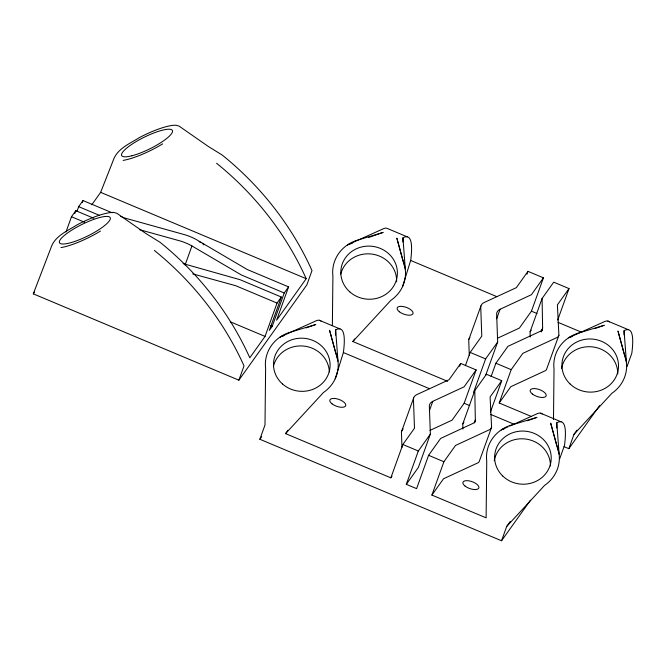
<?xml version="1.0" encoding="UTF-8"?>
<svg xmlns="http://www.w3.org/2000/svg" width="666" height="666" viewBox="0 0 666 666"><rect width="100%" height="100%" fill="white"/><g stroke="black" fill="none" stroke-linecap="round" stroke-linejoin="round"><path stroke-width="1" d="M335.606 335.115L335.647 329.911A291.408 31.602 -67.2 0 1 343.381 352.547L335.206 378.788M402.913 241.983L402.947 237.829A291.408 31.602 -67.2 0 1 410.681 260.456L402.505 286.705M556.726 427.98L556.776 422.785A291.408 31.602 -67.2 0 1 564.502 445.412L559.706 458.749M624.034 334.856L624.075 330.694A291.408 31.602 -67.2 0 1 631.801 353.33L626.997 366.658M332.376 325.666L332.908 276.124A36.447 34.191 5.6 0 1 355.752 240.692L383.15 232.401L368.664 237.479M553.488 419.563L554.029 368.997A36.447 34.191 5.6 0 1 576.873 333.558L604.27 325.274L594.621 328.663M475.016 421.495L474.75 422.053L475.041 421.22A19.68 8.475 19.8 0 0 475.333 420.055L474.791 390.551L462.795 423.884L462.895 429.079M542.307 329.404L542.041 329.97L542.34 329.137A19.68 8.475 19.8 0 0 542.623 327.963L542.091 298.46L553.721 282.159L569.014 288.586L557.7 320.013M542.34 329.137L541.366 331.751L542.157 329.495M474.633 422.202L475.333 420.055M541.933 330.12L542.623 327.963M541.3 331.71L541.941 329.837A19.68 8.475 19.8 0 1 539.801 331.526L507.942 346.337L495.895 363.228L491.092 376.556M91.758 204.82L100.641 192.357L114.177 157.975C119.006 147.927 130.436 143.24 139.419 137.587A36.447 8.3 -26.3 0 1 175.949 125.233L179.012 126.065L208.242 146.412L222.352 155.153A291.408 261.114 35.5 0 1 311.988 270.587L306.851 284.873L238.869 380.178L33.3 293.848L51.973 245.171C56.801 235.123 68.24 230.436 77.223 224.783A36.447 8.3 -26.3 0 1 113.753 212.429L116.808 213.262L146.045 233.608L160.156 242.357A291.408 261.114 35.5 0 1 249.792 357.792L265.043 336.405L277.048 303.072L281.352 297.044L240.01 279.678L183.092 263.619M65.992 231.976L71.478 216.733L75.782 210.706L93.864 218.298M74.75 213.561L75.782 210.706M76.956 211.413L78.671 206.651L83.017 200.558L112.146 212.787M82.334 202.464L83.017 200.558M185.081 265.001L191.933 245.954M238.869 380.178L244.014 365.892A291.408 261.114 35.5 0 0 154.379 250.458M281.352 297.044L269.347 330.369L272.244 326.323L284.24 292.99L288.586 286.888L247.252 269.53L195.696 239.219A27.248 11.73 19.8 0 0 185.631 234.965L124.359 217.915L120.596 216.342M288.586 286.888L276.59 320.221L306.21 278.696A291.408 261.114 35.5 0 0 216.575 163.262M530.452 500.233L501.54 540.767L259.857 439.26L265.001 424.975L265.609 368.206A36.447 34.191 5.6 0 1 288.453 332.775L315.851 324.492L306.194 327.872M401.623 431.36L413.628 398.027M287.97 430.228L285.556 433.608L390.859 477.838L402.863 444.505L414.485 428.205L413.428 398.801A27.248 11.73 19.8 0 1 416.325 394.846L449.059 379.737L460.689 363.436L476.14 369.93L464.144 403.263L452.097 420.154L429.986 430.403M429.345 410.872L432.775 401.348M474.858 421.578L474.642 421.928A19.68 8.475 19.8 0 1 472.502 423.609L440.642 438.428L428.596 455.311L416.6 488.644L406.318 484.332L418.323 450.999L430.369 434.107L429.337 405.477A27.248 11.73 19.8 0 1 432.309 401.565L464.094 386.821L476.14 369.93M430.369 434.107L418.365 467.44L406.318 484.332M468.922 339.269L480.919 305.944M459.657 366.3L460.689 363.436M465.359 365.751L470.163 352.414L481.784 336.114L480.727 306.718A27.248 11.73 19.8 0 1 483.624 302.764L516.358 287.654L527.98 271.353L543.439 277.847L531.443 311.18L519.397 328.063L497.286 338.32M527.322 420.745L536.971 417.366L509.573 425.649A36.447 34.191 5.6 0 0 486.738 461.08L486.122 517.848L431.901 495.071L443.897 461.738L455.527 445.437L490.226 429.362L491.6 427.322L490.093 396.978L501.723 380.677L486.421 374.25L473.618 392.241L485.614 358.907L497.66 342.024L496.636 313.395A27.248 11.73 19.8 0 1 499.608 309.474L531.393 294.73L543.439 277.847M496.645 318.781L500.074 309.257M485.664 375.358L497.66 342.024M526.956 274.209L527.98 271.353M490.409 412.104L501.723 380.677M531.543 416.566L499.192 402.988L511.197 369.655L522.818 353.355L557.525 337.279L558.433 336.347L558.899 335.231L557.392 304.886L569.014 288.586M491.6 427.322L479.137 461.763L478.23 462.695L443.523 478.771L431.901 495.071M530.186 336.988L530.094 331.793L542.091 298.46M558.899 335.231L546.436 369.68L545.521 370.612L510.822 386.68L499.192 402.988M501.54 540.767L506.684 526.481L510.298 521.411M564.044 446.661L568.839 448.676L573.975 434.39L576.989 430.169M474.392 422.968L475.041 421.22M541.258 331.651L541.941 329.837M33.3 293.848L34.507 292.158M259.857 439.26L261.663 436.73M447.627 381.327L352.855 341.525L354.662 338.986M390.859 477.838L392.024 476.207M462.795 423.884L463.961 422.252M530.094 331.793L531.252 330.161M568.839 448.676L599.55 405.611M352.855 341.525L390.767 300.424A36.447 34.191 5.6 0 0 402.988 260.531L396.853 238.162L405.294 269.222L402.947 237.829M285.556 433.608L323.468 392.507A36.447 34.191 5.6 0 0 335.689 352.614L329.553 330.244L337.995 361.305L335.647 329.911M573.975 434.39L611.888 393.29A36.447 34.191 5.6 0 0 624.117 353.405L617.981 331.035L626.415 362.096L624.075 330.694M506.684 526.481L544.597 485.381A36.447 34.191 5.6 0 0 556.818 445.487L550.682 423.118L559.115 454.179L556.776 422.785M507.875 426.906L501.257 429.878L504.154 428.862M509.765 426.057L536.222 414.152A291.408 31.602 -67.2 0 1 542.132 413.977M352.256 243.232L347.427 244.922L382.392 229.196A291.408 31.602 -67.2 0 1 386.696 228.205L407.251 236.838M283.999 335.656L280.136 337.004L315.093 321.278A291.408 31.602 -67.2 0 1 321.004 321.104M572.419 336.438L568.556 337.795L603.513 322.061A291.408 31.602 -67.2 0 1 609.423 321.886M192.724 273.892L235.714 285.714L277.048 303.072M139.394 229.62L181.16 241.234A27.248 11.73 19.8 0 1 191.2 245.521L241.417 275L284.24 292.99M607.817 321.079L628.371 329.712M410.681 260.456L496.836 296.645M531.443 311.18L537.046 313.528M557.966 322.319L581.751 332.309M100.641 192.357L306.21 278.696M470.163 352.414L485.614 358.907M495.895 363.228L511.197 369.655M78.671 206.651L99.609 215.443M319.397 320.288L339.951 328.921M540.517 413.161L561.08 421.794M71.478 216.733L84.632 222.261M343.381 352.547L429.537 388.728M464.144 403.263L469.746 405.619M490.667 414.402L514.452 424.392M270.338 325.516L272.244 326.323M230.286 321.803L265.043 336.405M402.863 444.505L418.323 450.999M428.596 455.311L443.897 461.738M469.272 355.253L468.731 340.043A27.248 11.73 19.8 0 1 469.921 337.529M401.981 447.344L401.431 432.134A27.248 11.73 19.8 0 1 402.622 429.612M561.53 368.681A28.313 26.557 5.6 0 1 591.908 346.836A28.313 26.557 5.6 0 1 617.757 373.926M340.776 274.076A28.313 26.557 5.6 0 1 372.136 254.121A28.313 26.557 5.6 0 1 396.611 281.826M402.905 429.304A27.248 11.73 19.8 0 1 403.221 429.004M273.476 366.158A28.313 26.557 5.6 0 1 303.788 346.079A28.313 26.557 5.6 0 1 329.329 371.936M494.239 460.764A28.313 26.557 5.6 0 1 524.617 438.919A28.313 26.557 5.6 0 1 550.466 466.009M100.466 231.06A36.447 8.3 -26.3 0 1 60.947 247.602M199.076 241.7A8.408 3.621 19.8 0 1 200.999 242.64M202.639 243.723A8.408 3.621 19.8 0 1 203.888 244.88M162.662 143.864A36.447 8.3 -26.3 0 1 123.143 160.398M569.979 383.874A28.313 26.557 5.6 0 0 617.474 373.043A28.313 26.557 5.6 0 0 583.225 339.71A28.313 26.557 5.6 0 0 569.979 383.874M532.425 394.047A8.467 3.646 19.8 0 0 545.953 396.287A8.467 3.646 19.8 0 0 536.205 388.744A8.467 3.646 19.8 0 0 532.425 394.047M349.775 291.858A28.313 26.557 5.6 0 0 396.661 279.004A28.313 26.557 5.6 0 0 360.855 247.153A28.313 26.557 5.6 0 0 349.775 291.858M399.359 311.78A8.408 3.621 19.8 0 0 412.803 314.002A8.408 3.621 19.8 0 0 403.113 306.518A8.408 3.621 19.8 0 0 399.359 311.78M282.476 383.949A28.313 26.557 5.6 0 0 329.37 371.095A28.313 26.557 5.6 0 0 293.564 339.235A28.313 26.557 5.6 0 0 282.476 383.949M332.059 403.862A8.408 3.621 19.8 0 0 345.504 406.094A8.408 3.621 19.8 0 0 335.822 398.601A8.408 3.621 19.8 0 0 332.059 403.862M502.68 475.965A28.313 26.557 5.6 0 0 550.174 465.126A28.313 26.557 5.6 0 0 515.925 431.801A28.313 26.557 5.6 0 0 502.68 475.965M465.126 486.13A8.467 3.646 19.8 0 0 478.654 488.369A8.467 3.646 19.8 0 0 468.906 480.835A8.467 3.646 19.8 0 0 465.126 486.13M74.534 241.525A28.313 6.452 -26.3 0 0 110.223 217.674A28.313 6.452 -26.3 0 0 69.747 231.435A28.313 6.452 -26.3 0 0 74.534 241.525M131.951 155.769A28.313 6.452 -26.3 0 0 172.419 132.018A28.313 6.452 -26.3 0 0 136.721 141.25A28.313 6.452 -26.3 0 0 131.951 155.769"/></g></svg>
